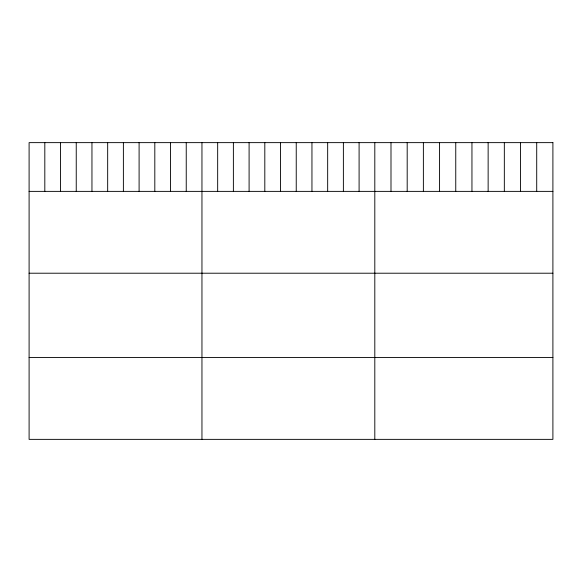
<?xml version="1.0" encoding="UTF-8"?>
<svg xmlns="http://www.w3.org/2000/svg" width="582" height="582" viewBox="0 0 582 582"><rect width="100%" height="100%" fill="white"/><g stroke="black" fill="none" stroke-linecap="round" stroke-linejoin="round"><path stroke-width="0.87" d="M29.1 191.376L552.9 191.376M29.1 273.213L552.9 273.213M29.1 357.53L552.9 357.53M536.713 142.634L536.713 191.376M520.519 142.634L520.519 191.376M504.332 142.634L504.332 191.376M488.138 142.634L488.138 191.376M471.951 142.634L471.951 191.376M455.757 142.634L455.757 191.376M439.57 142.634L439.57 191.376M423.376 142.634L423.376 191.376M407.189 142.634L407.189 191.376M390.995 142.634L390.995 191.376M374.808 142.634L374.808 439.366M359.094 142.634L359.094 191.376M343.38 142.634L343.38 191.376M327.666 142.634L327.666 191.376M311.952 142.634L311.952 191.376M296.238 142.634L296.238 191.376M280.524 142.634L280.524 191.376M264.81 142.634L264.81 191.376M249.096 142.634L249.096 191.376M233.382 142.634L233.382 191.376M217.668 142.634L217.668 191.376M201.954 142.634L201.954 439.366M186.24 142.634L186.24 191.376M170.526 142.634L170.526 191.376M154.812 142.634L154.812 191.376M139.098 142.634L139.098 191.376M123.384 142.634L123.384 191.376M107.67 142.634L107.67 191.376M91.956 142.634L91.956 191.376M76.242 142.634L76.242 191.376M60.528 142.634L60.528 191.376M44.814 142.634L44.814 191.376M552.9 142.634L29.1 142.634L29.1 439.366L552.9 439.366L552.9 142.634"/></g></svg>
